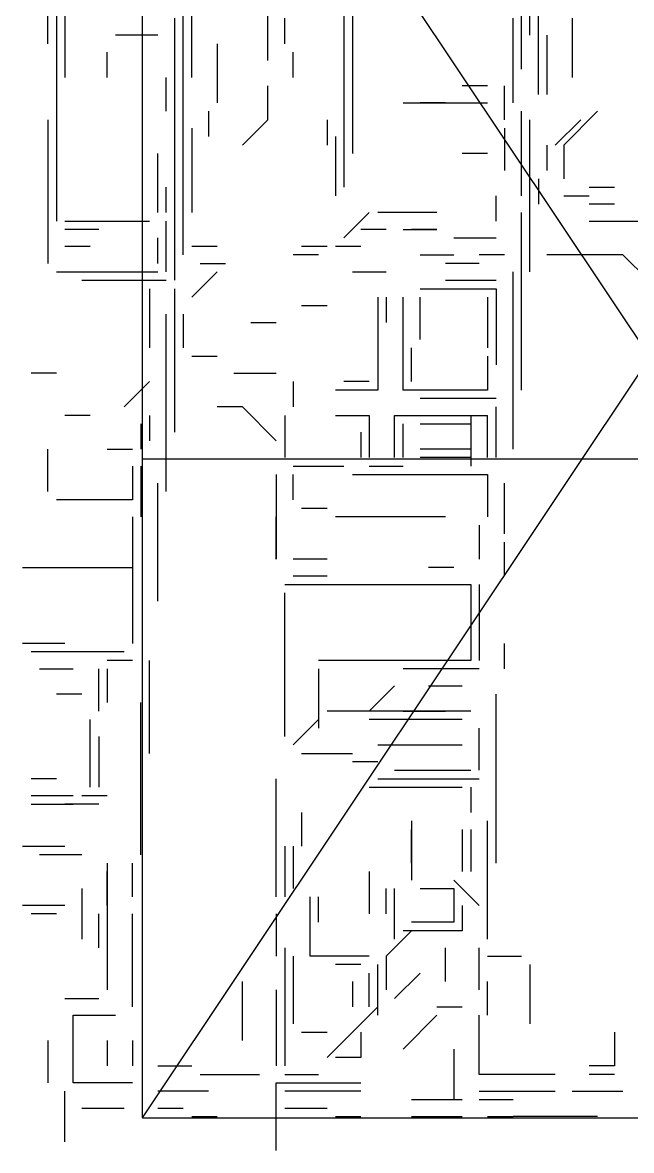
# Model space of a CAD drawing. Extents: x 34 to 168, y 38 to 138.
# Drawn here: x 49.63 to 61.63, y 54.35 to 76.6 of the extents above; entities that cross this region are included whole.
import ezdxf

# ---------------------------------------------------------------- set-up
doc = ezdxf.new("R2010")
doc.units = 0
doc.layers.add('STRUCTURE', color=1, linetype='CONTINUOUS')

msp = doc.modelspace()

# ---------------------------------------------------------------- linework, layer by layer
for p, q in [((59.8003, 76.3536), (59.8003, 79.0203)), ((50.1337, 76.187), (50.1337, 78.3536)), ((50.467, 78.187), (50.467, 76.5203)), ((50.467, 78.187), (50.467, 76.5203)), ((59.8003, 75.3536), (59.8003, 78.0203)), ((50.3003, 77.687), (50.3003, 74.8536)), ((50.467, 77.687), (50.467, 76.3536)), ((52.8003, 75.687), (52.8003, 77.687)), ((52.8003, 75.687), (52.8003, 77.687)), ((55.967, 77.687), (55.967, 74.5203)), ((55.967, 77.687), (55.967, 74.5203)), ((50.3003, 77.3536), (50.3003, 74.5203)), ((50.3003, 77.3536), (50.3003, 74.5203)), ((52.8003, 74.5203), (52.8003, 77.187)), ((59.6337, 76.3536), (59.6337, 77.0203)), ((59.6337, 76.3536), (59.6337, 77.0203)), ((50.3003, 76.8536), (50.3003, 74.187)), ((50.467, 76.8536), (50.467, 75.5203)), ((52.967, 75.5203), (52.967, 76.8536)), ((52.967, 75.5203), (52.967, 76.8536)), ((54.467, 75.8536), (54.467, 76.8536)), ((54.467, 75.8536), (54.467, 76.8536)), ((55.967, 76.8536), (55.967, 74.0203)), ((56.1337, 76.8536), (56.1337, 76.3536)), ((56.1337, 76.8536), (56.1337, 76.3536)), ((56.1337, 76.8536), (56.1337, 74.3536)), ((59.467, 75.687), (59.467, 76.8536)), ((50.3003, 76.687), (50.3003, 73.5203)), ((52.6337, 75.687), (52.6337, 76.687)), ((54.8003, 76.187), (54.8003, 76.687)), ((56.1337, 76.687), (56.1337, 74.0203)), ((59.3003, 75.5203), (59.3003, 76.687)), ((60.467, 76.687), (60.467, 75.5203)), ((50.3003, 76.3536), (50.3003, 73.3536)), ((50.3003, 76.3536), (50.3003, 73.3536)), ((52.3003, 76.3536), (51.467, 76.3536)), ((52.6337, 73.5203), (52.6337, 76.5203)), ((55.967, 76.5203), (55.967, 73.8536)), ((59.8003, 75.187), (59.8003, 76.5203)), ((59.8003, 75.187), (59.8003, 76.5203)), ((59.967, 76.3536), (59.967, 75.187)), ((59.967, 76.3536), (59.967, 75.187)), ((50.3003, 76.187), (50.3003, 72.687)), ((53.467, 76.187), (53.467, 75.0203)), ((53.467, 76.187), (53.467, 75.0203)), ((51.3003, 75.5203), (51.3003, 76.0203)), ((54.967, 75.5203), (54.967, 76.0203)), ((55.967, 75.687), (55.967, 73.3536)), ((55.967, 75.687), (55.967, 73.3536)), ((52.467, 74.8536), (52.467, 75.5203)), ((52.6337, 72.8536), (52.6337, 75.5203)), ((52.6337, 72.8536), (52.6337, 75.5203)), ((52.8003, 73.3536), (52.8003, 75.5203)), ((59.3003, 75.0203), (59.3003, 75.5203)), ((54.467, 74.687), (54.467, 75.3536)), ((54.467, 74.687), (54.467, 75.3536)), ((58.8003, 75.3536), (58.3003, 75.3536)), ((59.1337, 74.687), (59.1337, 75.3536)), ((57.1337, 75.0203), (58.8003, 75.0203)), ((57.967, 75.0203), (57.467, 75.0203)), ((58.3003, 75.0203), (58.8003, 75.0203)), ((50.3003, 74.8536), (50.3003, 72.8536)), ((53.3003, 74.8536), (53.3003, 74.3536)), ((53.3003, 74.8536), (53.3003, 74.3536)), ((59.467, 73.8536), (59.467, 74.8536)), ((60.967, 74.8536), (60.3003, 74.187)), ((60.967, 74.8536), (60.3003, 74.187)), ((50.1337, 74.687), (50.1337, 72.187)), ((53.967, 74.187), (54.467, 74.687)), ((53.967, 74.187), (54.467, 74.687)), ((55.6337, 74.687), (55.6337, 74.187)), ((59.467, 74.0203), (59.467, 74.687)), ((59.467, 74.0203), (59.467, 74.687)), ((59.6337, 73.8536), (59.6337, 74.687)), ((59.6337, 74.0203), (59.6337, 74.687)), ((59.6337, 74.0203), (59.6337, 74.687)), ((60.6337, 74.687), (60.1337, 74.187)), ((50.1337, 74.3536), (50.1337, 71.8536)), ((50.1337, 74.3536), (50.1337, 71.8536)), ((52.6337, 72.0203), (52.6337, 74.3536)), ((52.8003, 72.687), (52.8003, 74.5203)), ((52.8003, 72.687), (52.8003, 74.5203)), ((52.967, 74.5203), (52.967, 72.8536)), ((55.8003, 74.3536), (55.8003, 73.187)), ((55.8003, 74.3536), (55.8003, 73.187)), ((59.1337, 74.5203), (59.1337, 74.0203)), ((59.1337, 74.5203), (59.1337, 73.8536)), ((59.1337, 74.5203), (59.1337, 74.0203)), ((59.1337, 74.3536), (59.1337, 73.8536)), ((59.1337, 74.3536), (59.1337, 73.687)), ((59.1337, 74.3536), (59.1337, 73.8536)), ((59.6337, 71.687), (59.6337, 74.5203)), ((59.467, 73.3536), (59.467, 74.187)), ((59.967, 74.187), (59.967, 73.687)), ((60.3003, 74.187), (60.3003, 73.5203)), ((60.3003, 74.187), (60.3003, 73.687)), ((60.3003, 74.187), (60.3003, 73.5203)), ((50.1337, 74.0203), (50.1337, 71.8536)), ((52.3003, 72.8536), (52.3003, 74.0203)), ((52.8003, 72.0203), (52.8003, 74.0203)), ((58.8003, 74.0203), (58.3003, 74.0203)), ((55.8003, 73.8536), (55.8003, 73.187)), ((59.467, 73.3536), (59.467, 73.8536)), ((59.467, 73.3536), (59.467, 73.8536)), ((59.467, 73.187), (59.467, 73.687)), ((59.8003, 73.5203), (59.8003, 73.0203)), ((50.1337, 73.3536), (50.1337, 71.8536)), ((52.467, 72.8536), (52.467, 73.3536)), ((60.8003, 73.3536), (61.3003, 73.3536)), ((60.8003, 73.3536), (61.3003, 73.3536)), ((50.1337, 73.187), (50.1337, 71.8536)), ((50.1337, 73.187), (50.1337, 71.8536)), ((52.6337, 71.687), (52.6337, 73.187)), ((58.967, 72.687), (58.967, 73.187)), ((60.3003, 73.187), (60.8003, 73.187)), ((61.3003, 73.0203), (60.8003, 73.0203)), ((56.467, 72.8536), (55.967, 72.3536)), ((57.1337, 72.8536), (56.6337, 72.8536)), ((57.1337, 72.8536), (56.6337, 72.8536)), ((57.8003, 72.8536), (56.8003, 72.8536)), ((59.467, 69.3536), (59.467, 72.8536)), ((50.467, 72.687), (52.1337, 72.687)), ((50.8003, 72.687), (51.3003, 72.687)), ((52.467, 71.687), (52.467, 72.687)), ((52.467, 71.687), (52.467, 72.687)), ((59.467, 70.687), (59.467, 72.687)), ((59.467, 70.687), (59.467, 72.687)), ((60.8003, 72.687), (61.967, 72.687)), ((51.1337, 72.5203), (50.467, 72.5203)), ((52.3003, 71.8536), (52.3003, 72.3536)), ((52.467, 71.8536), (52.467, 72.5203)), ((52.6337, 71.5203), (52.6337, 72.5203)), ((52.6337, 71.5203), (52.6337, 72.5203)), ((56.8003, 72.5203), (56.3003, 72.5203)), ((57.1337, 72.5203), (57.8003, 72.5203)), ((57.8003, 72.5203), (57.3003, 72.5203)), ((57.8003, 72.5203), (57.3003, 72.5203)), ((58.1337, 72.3536), (58.6337, 72.3536)), ((58.467, 72.3536), (58.967, 72.3536)), ((59.467, 71.687), (59.467, 72.5203)), ((50.967, 72.187), (50.467, 72.187)), ((53.467, 72.187), (52.967, 72.187)), ((55.6337, 72.187), (55.1337, 72.187)), ((56.3003, 72.187), (55.8003, 72.187)), ((55.467, 72.0203), (54.967, 72.0203)), ((57.467, 72.0203), (57.967, 72.0203)), ((57.467, 72.0203), (57.967, 72.0203)), ((57.467, 72.0203), (57.967, 72.0203)), ((57.6337, 72.0203), (58.1337, 72.0203)), ((59.1337, 72.0203), (58.6337, 72.0203)), ((61.467, 72.0203), (59.967, 72.0203)), ((61.967, 71.5203), (61.467, 72.0203)), ((50.3003, 71.687), (51.8003, 71.687)), ((50.3003, 71.687), (50.8003, 71.687)), ((50.3003, 71.687), (51.6337, 71.687)), ((50.3003, 71.687), (51.6337, 71.687)), ((50.3003, 71.687), (51.8003, 71.687)), ((50.3003, 71.687), (52.3003, 71.687)), ((50.3003, 71.687), (52.1337, 71.687)), ((50.3003, 71.687), (50.8003, 71.687)), ((53.467, 71.687), (52.967, 71.187)), ((53.1337, 71.8536), (53.6337, 71.8536)), ((56.1337, 71.687), (56.8003, 71.687)), ((58.467, 71.8536), (57.967, 71.8536)), ((58.467, 71.8536), (57.967, 71.8536)), ((58.6337, 71.8536), (58.1337, 71.8536)), ((58.6337, 71.8536), (58.1337, 71.8536)), ((59.3003, 70.0203), (59.3003, 71.687)), ((50.8003, 71.5203), (52.3003, 71.5203)), ((50.967, 71.5203), (52.3003, 71.5203)), ((50.967, 71.5203), (52.3003, 71.5203)), ((51.8003, 71.5203), (52.467, 71.5203)), ((51.8003, 71.5203), (52.467, 71.5203)), ((57.967, 71.5203), (58.6337, 71.5203)), ((58.1337, 71.5203), (58.8003, 71.5203)), ((58.1337, 71.5203), (58.8003, 71.5203)), ((58.1337, 71.5203), (58.967, 71.5203)), ((58.1337, 71.5203), (58.967, 71.5203)), ((59.3003, 69.8536), (59.3003, 71.5203)), ((52.1337, 71.3536), (52.1337, 70.687)), ((52.6337, 68.5203), (52.6337, 71.3536)), ((57.467, 71.3536), (58.467, 71.3536)), ((57.8003, 71.3536), (58.967, 71.3536)), ((58.467, 71.3536), (58.967, 71.3536)), ((58.467, 71.3536), (58.967, 71.3536)), ((58.467, 71.3536), (58.967, 71.3536)), ((58.967, 71.3536), (58.967, 70.187)), ((58.967, 71.3536), (58.967, 70.0203)), ((58.967, 71.3536), (58.967, 69.8536)), ((58.967, 71.3536), (58.967, 70.0203)), ((58.967, 71.3536), (58.967, 70.0203)), ((55.1337, 71.0203), (55.6337, 71.0203)), ((55.1337, 71.0203), (55.6337, 71.0203)), ((55.1337, 71.0203), (55.6337, 71.0203)), ((56.6337, 71.187), (56.6337, 69.687)), ((56.6337, 71.187), (56.6337, 69.5203)), ((56.6337, 71.187), (56.6337, 69.5203)), ((56.6337, 71.0203), (56.6337, 69.3536)), ((56.6337, 71.0203), (56.6337, 69.5203)), ((56.6337, 71.0203), (56.6337, 69.5203)), ((56.6337, 71.0203), (56.6337, 69.3536)), ((56.6337, 71.0203), (56.6337, 69.3536)), ((56.6337, 71.0203), (56.6337, 69.3536)), ((56.8003, 71.187), (56.8003, 70.687)), ((57.1337, 69.3536), (57.1337, 71.187)), ((57.1337, 69.3536), (57.1337, 71.187)), ((57.1337, 69.3536), (57.1337, 71.187)), ((57.1337, 69.3536), (57.1337, 71.0203)), ((57.1337, 69.3536), (57.1337, 71.0203)), ((57.1337, 69.3536), (57.1337, 71.0203)), ((57.1337, 69.3536), (57.1337, 71.0203)), ((57.1337, 69.3536), (57.1337, 71.0203)), ((57.1337, 69.3536), (57.1337, 71.0203)), ((57.1337, 69.3536), (57.1337, 71.0203)), ((57.467, 70.3536), (57.467, 71.187)), ((58.8003, 71.187), (58.8003, 70.187)), ((52.467, 69.3536), (52.467, 70.8536)), ((52.467, 69.3536), (52.467, 70.8536)), ((52.8003, 70.8536), (52.8003, 70.187)), ((52.1337, 70.687), (52.1337, 70.187)), ((52.467, 67.3536), (52.467, 70.687)), ((52.467, 69.3536), (52.467, 70.687)), ((54.1337, 70.687), (54.6337, 70.687)), ((54.1337, 70.687), (54.6337, 70.687)), ((56.6337, 70.5203), (56.6337, 69.3536)), ((57.3003, 69.5203), (57.3003, 70.187)), ((52.967, 70.0203), (53.467, 70.0203)), ((58.8003, 70.0203), (58.8003, 69.3536)), ((50.3003, 69.687), (49.8003, 69.687)), ((53.8003, 69.687), (54.6337, 69.687)), ((58.8003, 69.8536), (58.8003, 69.3536)), ((58.8003, 69.8536), (58.8003, 69.3536)), ((59.3003, 68.187), (59.3003, 69.8536)), ((59.3003, 68.187), (59.3003, 69.8536)), ((52.1337, 69.5203), (51.6337, 69.0203)), ((54.967, 69.5203), (54.967, 69.0203)), ((56.467, 69.5203), (55.967, 69.5203)), ((59.3003, 68.8536), (59.3003, 69.5203)), ((56.6337, 69.3536), (55.8003, 69.3536)), ((56.467, 69.3536), (55.8003, 69.3536)), ((56.467, 69.3536), (55.8003, 69.3536)), ((56.6337, 69.3536), (55.8003, 69.3536)), ((56.6337, 69.3536), (55.8003, 69.3536)), ((56.6337, 69.3536), (55.8003, 69.3536)), ((56.6337, 69.3536), (55.967, 69.3536)), ((58.8003, 69.3536), (57.1337, 69.3536)), ((57.8003, 69.3536), (57.1337, 69.3536)), ((58.1337, 69.3536), (57.1337, 69.3536)), ((57.967, 69.3536), (57.1337, 69.3536)), ((57.967, 69.3536), (57.1337, 69.3536)), ((57.8003, 69.3536), (57.1337, 69.3536)), ((57.6337, 69.3536), (57.1337, 69.3536)), ((58.1337, 69.3536), (57.1337, 69.3536)), ((58.6337, 69.3536), (57.467, 69.3536)), ((53.967, 69.0203), (53.467, 69.0203)), ((54.6337, 68.3536), (53.967, 69.0203)), ((58.8003, 69.187), (57.467, 69.187)), ((58.8003, 69.187), (57.6337, 69.187)), ((58.6337, 69.187), (57.8003, 69.187)), ((58.8003, 69.187), (57.8003, 69.187)), ((58.8003, 69.187), (57.967, 69.187)), ((58.8003, 69.187), (57.967, 69.187)), ((58.967, 69.187), (58.1337, 69.187)), ((58.967, 68.0203), (58.967, 69.0203)), ((58.967, 68.0203), (58.967, 69.0203)), ((50.967, 68.8536), (50.467, 68.8536)), ((52.1337, 68.8536), (52.1337, 68.3536)), ((52.1337, 68.8536), (52.1337, 68.3536)), ((54.8003, 68.8536), (54.8003, 68.0203)), ((55.8003, 68.8536), (56.467, 68.8536)), ((55.8003, 68.8536), (56.3003, 68.8536)), ((55.8003, 68.8536), (56.3003, 68.8536)), ((55.8003, 68.8536), (56.467, 68.8536)), ((55.8003, 68.8536), (56.467, 68.8536)), ((55.8003, 68.8536), (56.3003, 68.8536)), ((55.967, 68.8536), (56.467, 68.8536)), ((55.967, 68.8536), (56.467, 68.8536)), ((55.967, 68.8536), (56.467, 68.8536)), ((56.467, 68.8536), (56.467, 68.3536)), ((56.467, 68.8536), (56.467, 68.0203)), ((56.467, 68.8536), (56.467, 68.3536)), ((56.467, 68.8536), (56.467, 68.3536)), ((56.467, 68.8536), (56.467, 68.0203)), ((56.467, 68.8536), (56.467, 68.0203)), ((56.967, 68.8536), (58.467, 68.8536)), ((56.967, 68.0203), (56.967, 68.8536)), ((56.967, 68.8536), (58.8003, 68.8536)), ((56.967, 68.8536), (58.467, 68.8536)), ((56.967, 68.8536), (58.467, 68.8536)), ((56.967, 68.8536), (58.467, 68.8536)), ((56.967, 68.8536), (58.467, 68.8536)), ((57.1337, 68.8536), (57.8003, 68.8536)), ((57.1337, 68.8536), (58.467, 68.8536)), ((57.1337, 68.8536), (58.467, 68.8536)), ((57.1337, 68.8536), (58.467, 68.8536)), ((57.8003, 68.8536), (58.6337, 68.8536)), ((58.467, 68.8536), (58.467, 67.8536)), ((58.467, 68.8536), (58.467, 68.0203)), ((58.467, 68.8536), (58.467, 68.0203)), ((58.467, 68.8536), (58.467, 68.0203)), ((58.467, 68.8536), (58.467, 67.8536)), ((58.467, 68.8536), (58.467, 67.8536)), ((58.467, 68.8536), (58.467, 68.0203)), ((58.467, 68.8536), (58.467, 68.0203)), ((58.8003, 68.0203), (58.8003, 68.8536)), ((58.967, 68.0203), (58.967, 68.8536)), ((51.967, 68.687), (51.967, 68.187)), ((57.1337, 68.187), (57.1337, 68.687)), ((57.1337, 68.0203), (57.1337, 68.687)), ((57.1337, 68.187), (57.1337, 68.687)), ((57.1337, 68.187), (57.1337, 68.687)), ((57.1337, 68.0203), (57.1337, 68.687)), ((57.1337, 68.0203), (57.1337, 68.687)), ((57.1337, 68.0203), (57.1337, 68.687)), ((57.1337, 68.0203), (57.1337, 68.687)), ((57.1337, 68.187), (57.1337, 68.687)), ((57.467, 68.687), (58.467, 68.687)), ((57.967, 68.687), (58.467, 68.687)), ((58.467, 68.687), (58.467, 68.187)), ((58.467, 68.687), (58.467, 68.0203)), ((56.3003, 68.5203), (56.3003, 68.0203)), ((50.1337, 67.3536), (50.1337, 68.187)), ((51.3003, 68.187), (51.8003, 68.187)), ((58.467, 68.187), (57.467, 68.187)), ((58.467, 68.0203), (57.467, 68.0203)), ((58.467, 68.0203), (57.467, 68.0203)), ((58.467, 68.0203), (57.467, 68.0203)), ((58.467, 68.0203), (57.6337, 68.0203)), ((58.467, 68.0203), (57.6337, 68.0203)), ((51.8003, 67.8536), (51.8003, 67.187)), ((51.967, 67.8536), (51.967, 67.0203)), ((51.967, 67.687), (51.967, 66.8536)), ((51.967, 67.687), (51.967, 66.8536)), ((54.6337, 67.687), (54.6337, 66.0203)), ((54.967, 67.8536), (55.967, 67.8536)), ((54.967, 67.187), (54.967, 67.687)), ((56.1337, 67.687), (58.6337, 67.687)), ((56.467, 67.8536), (56.967, 67.8536)), ((56.467, 67.8536), (56.967, 67.8536)), ((56.467, 67.8536), (56.967, 67.8536)), ((56.467, 67.8536), (57.1337, 67.8536)), ((56.467, 67.8536), (56.967, 67.8536)), ((56.467, 67.8536), (56.967, 67.8536)), ((56.467, 67.8536), (56.967, 67.8536)), ((57.1337, 67.687), (58.8003, 67.687)), ((57.1337, 67.687), (58.8003, 67.687)), ((57.1337, 67.687), (58.8003, 67.687)), ((57.3003, 67.687), (58.6337, 67.687)), ((57.6337, 67.687), (58.6337, 67.687)), ((58.8003, 67.687), (58.8003, 67.187)), ((52.3003, 66.8536), (52.3003, 67.5203)), ((52.3003, 66.8536), (52.3003, 67.5203)), ((59.1337, 66.5203), (59.1337, 67.5203)), ((59.1337, 66.5203), (59.1337, 67.5203)), ((58.8003, 67.3536), (58.8003, 66.8536)), ((58.8003, 67.3536), (58.8003, 66.8536)), ((51.8003, 67.187), (50.3003, 67.187)), ((52.3003, 65.187), (52.3003, 67.187)), ((55.6337, 67.0203), (55.1337, 67.0203)), ((51.8003, 66.8536), (51.8003, 65.8536)), ((54.6337, 66.0203), (54.6337, 66.8536)), ((57.967, 66.8536), (55.8003, 66.8536)), ((58.6337, 66.687), (58.6337, 66.0203)), ((59.1337, 65.687), (59.1337, 66.3536)), ((55.6337, 66.0203), (54.967, 66.0203)), ((49.6337, 65.8536), (51.8003, 65.8536)), ((51.8003, 65.8536), (51.8003, 64.3536)), ((54.967, 65.687), (55.6337, 65.687)), ((58.1337, 65.8536), (57.6337, 65.8536)), ((54.8003, 65.5203), (58.467, 65.5203)), ((57.6337, 65.5203), (58.1337, 65.5203)), ((58.467, 65.5203), (58.467, 64.0203)), ((58.6337, 65.5203), (58.6337, 64.0203)), ((54.8003, 62.5203), (54.8003, 65.3536)), ((50.467, 64.3536), (49.6337, 64.3536)), ((59.1337, 63.8536), (59.1337, 64.3536)), ((51.467, 64.187), (49.8003, 64.187)), ((50.967, 64.187), (49.8003, 64.187)), ((50.967, 64.187), (49.8003, 64.187)), ((50.6337, 64.187), (49.8003, 64.187)), ((50.967, 64.187), (49.8003, 64.187)), ((50.467, 64.187), (49.967, 64.187)), ((50.467, 64.187), (49.967, 64.187)), ((51.6337, 64.187), (50.6337, 64.187)), ((51.8003, 64.0203), (51.3003, 64.0203)), ((51.8003, 64.0203), (51.3003, 64.0203)), ((52.1337, 62.187), (52.1337, 64.0203)), ((58.467, 64.0203), (55.467, 64.0203)), ((56.8003, 64.0203), (55.6337, 64.0203)), ((56.6337, 64.0203), (55.6337, 64.0203)), ((56.6337, 64.0203), (55.6337, 64.0203)), ((49.967, 63.8536), (50.467, 63.8536)), ((49.967, 63.8536), (50.467, 63.8536)), ((50.1337, 63.8536), (50.6337, 63.8536)), ((51.1337, 63.0203), (51.1337, 63.8536)), ((51.3003, 63.8536), (51.3003, 63.187)), ((55.467, 63.8536), (55.467, 62.8536)), ((55.467, 63.8536), (55.467, 62.8536)), ((55.467, 63.8536), (55.467, 62.8536)), ((55.467, 63.687), (55.467, 62.8536)), ((58.467, 63.8536), (57.1337, 63.8536)), ((58.6337, 63.8536), (57.467, 63.8536)), ((58.6337, 63.8536), (57.467, 63.8536)), ((58.6337, 63.8536), (57.6337, 63.8536)), ((58.3003, 63.8536), (57.6337, 63.8536)), ((58.3003, 63.8536), (57.8003, 63.8536)), ((58.3003, 63.8536), (57.8003, 63.8536)), ((55.467, 63.5203), (55.467, 62.8536)), ((56.967, 63.5203), (56.467, 63.0203)), ((56.967, 63.5203), (56.467, 63.0203)), ((57.6337, 63.5203), (58.1337, 63.5203)), ((57.8003, 63.5203), (58.3003, 63.5203)), ((57.8003, 63.5203), (58.3003, 63.5203)), ((50.8003, 63.3536), (50.3003, 63.3536)), ((58.967, 61.0203), (58.967, 63.3536)), ((58.967, 61.0203), (58.967, 63.3536)), ((51.967, 60.8536), (51.967, 63.187)), ((51.967, 60.8536), (51.967, 63.187)), ((55.467, 63.187), (55.467, 62.687)), ((58.467, 63.0203), (55.6337, 63.0203)), ((58.467, 63.0203), (55.6337, 63.0203)), ((56.467, 63.0203), (55.8003, 63.0203)), ((56.6337, 63.0203), (55.8003, 63.0203)), ((58.467, 63.0203), (55.967, 63.0203)), ((58.467, 63.0203), (55.967, 63.0203)), ((57.967, 63.0203), (56.967, 63.0203)), ((58.3003, 63.0203), (56.967, 63.0203)), ((58.3003, 63.0203), (57.1337, 63.0203)), ((57.1337, 63.0203), (57.967, 63.0203)), ((50.967, 61.687), (50.967, 62.8536)), ((55.467, 62.8536), (54.967, 62.3536)), ((58.3003, 62.8536), (56.467, 62.8536)), ((58.6337, 62.0203), (58.6337, 62.687)), ((58.6337, 62.187), (58.6337, 62.687)), ((51.1337, 62.5203), (51.1337, 61.5203)), ((51.1337, 62.5203), (51.1337, 61.5203)), ((56.6337, 62.3536), (58.3003, 62.3536)), ((58.6337, 62.0203), (58.6337, 62.5203)), ((58.6337, 62.0203), (58.6337, 62.5203)), ((58.6337, 61.8536), (58.6337, 62.3536)), ((50.967, 61.5203), (50.967, 62.187)), ((50.967, 61.5203), (50.967, 62.187)), ((55.1337, 62.187), (55.967, 62.187)), ((55.1337, 62.187), (55.967, 62.187)), ((55.3003, 62.187), (55.967, 62.187)), ((55.3003, 62.187), (56.1337, 62.187)), ((55.3003, 62.187), (56.1337, 62.187)), ((55.3003, 62.187), (55.967, 62.187)), ((51.967, 60.187), (51.967, 62.0203)), ((56.6337, 62.0203), (56.1337, 62.0203)), ((58.967, 60.0203), (58.967, 62.0203)), ((50.3003, 61.687), (49.8003, 61.687)), ((54.6337, 59.3536), (54.6337, 61.687)), ((56.6337, 61.687), (58.3003, 61.687)), ((56.8003, 61.687), (58.3003, 61.687)), ((56.8003, 61.687), (58.3003, 61.687)), ((56.967, 61.8536), (58.467, 61.8536)), ((56.967, 61.8536), (58.3003, 61.8536)), ((56.967, 61.8536), (58.467, 61.8536)), ((56.967, 61.8536), (58.467, 61.8536)), ((56.967, 61.8536), (58.3003, 61.8536)), ((57.1337, 61.8536), (57.8003, 61.8536)), ((57.8003, 61.687), (58.6337, 61.687)), ((56.467, 61.5203), (58.3003, 61.5203)), ((58.467, 61.5203), (58.467, 61.0203)), ((58.467, 61.5203), (58.467, 61.0203)), ((49.8003, 61.3536), (50.3003, 61.3536)), ((50.1337, 61.3536), (50.6337, 61.3536)), ((50.8003, 61.3536), (51.3003, 61.3536)), ((49.8003, 61.187), (50.3003, 61.187)), ((49.8003, 61.187), (50.3003, 61.187)), ((50.1337, 61.187), (50.6337, 61.187)), ((51.1337, 61.187), (50.467, 61.187)), ((55.1337, 61.0203), (55.1337, 60.5203)), ((55.1337, 61.0203), (55.1337, 60.3536)), ((55.1337, 61.0203), (55.1337, 60.3536)), ((57.3003, 60.8536), (57.3003, 59.687)), ((58.8003, 59.3536), (58.8003, 60.8536)), ((58.8003, 59.3536), (58.8003, 60.8536)), ((57.3003, 60.0203), (57.3003, 60.687)), ((58.3003, 60.687), (58.3003, 59.8536)), ((58.467, 60.687), (58.467, 59.8536)), ((58.467, 60.687), (58.467, 59.8536)), ((49.6337, 60.3536), (50.467, 60.3536)), ((54.8003, 60.3536), (54.8003, 59.3536)), ((54.967, 60.3536), (54.967, 59.687)), ((50.8003, 60.187), (49.967, 60.187)), ((54.967, 60.187), (54.967, 59.5203)), ((54.967, 60.187), (54.967, 59.5203)), ((54.967, 60.187), (54.967, 59.5203)), ((51.3003, 60.0203), (51.3003, 57.5203)), ((51.3003, 59.187), (51.3003, 59.8536)), ((51.8003, 59.3536), (51.8003, 60.0203)), ((56.467, 59.8536), (56.467, 59.0203)), ((58.8003, 58.5203), (58.8003, 59.8536)), ((56.467, 59.687), (56.467, 59.0203)), ((58.1337, 59.687), (58.6337, 59.187)), ((58.1337, 59.687), (58.6337, 59.187)), ((50.8003, 59.5203), (50.8003, 58.8536)), ((56.8003, 59.0203), (56.8003, 59.5203)), ((56.967, 58.5203), (56.967, 59.5203)), ((57.467, 59.5203), (58.1337, 59.5203)), ((58.1337, 59.5203), (58.1337, 58.8536)), ((50.467, 59.187), (49.6337, 59.187)), ((55.3003, 58.8536), (55.3003, 59.3536)), ((55.3003, 58.187), (55.3003, 59.187)), ((55.3003, 58.187), (55.3003, 59.187)), ((55.3003, 58.187), (55.3003, 59.187)), ((55.467, 58.8536), (55.467, 59.3536)), ((58.3003, 59.187), (58.3003, 58.687)), ((50.3003, 59.0203), (49.8003, 59.0203)), ((50.3003, 59.0203), (49.8003, 59.0203)), ((50.8003, 59.0203), (50.8003, 58.5203)), ((50.8003, 59.0203), (50.8003, 58.5203)), ((51.1337, 58.3536), (51.1337, 59.0203)), ((51.3003, 59.0203), (51.3003, 58.0203)), ((51.3003, 59.0203), (51.3003, 58.5203)), ((51.3003, 59.0203), (51.3003, 58.0203)), ((51.8003, 57.187), (51.8003, 59.0203)), ((54.6337, 59.0203), (54.6337, 58.187)), ((54.6337, 58.8536), (54.6337, 58.187)), ((54.6337, 58.8536), (54.6337, 58.3536)), ((54.6337, 58.8536), (54.6337, 58.187)), ((58.1337, 58.8536), (57.3003, 58.8536)), ((57.3003, 58.687), (56.8003, 58.187)), ((57.3003, 58.687), (56.8003, 58.187)), ((57.3003, 58.687), (56.8003, 58.187)), ((57.3003, 58.687), (56.8003, 58.187)), ((57.3003, 58.687), (56.8003, 58.187)), ((57.3003, 58.687), (56.8003, 58.187)), ((57.3003, 58.687), (56.8003, 58.187)), ((57.3003, 58.687), (56.8003, 58.187)), ((58.3003, 58.687), (57.1337, 58.687)), ((57.967, 58.687), (57.3003, 58.687)), ((58.3003, 58.687), (57.3003, 58.687)), ((58.1337, 58.687), (57.3003, 58.687)), ((58.1337, 58.687), (57.3003, 58.687)), ((58.1337, 58.687), (57.3003, 58.687)), ((57.967, 58.687), (57.3003, 58.687)), ((57.967, 58.687), (57.3003, 58.687)), ((57.967, 58.687), (57.3003, 58.687)), ((58.3003, 58.687), (57.3003, 58.687)), ((54.8003, 58.3536), (54.8003, 57.5203)), ((54.8003, 58.3536), (54.8003, 56.0203)), ((54.8003, 58.3536), (54.8003, 57.5203)), ((57.967, 57.8536), (57.967, 58.3536)), ((57.967, 57.687), (57.967, 58.3536)), ((57.967, 57.8536), (57.967, 58.3536)), ((58.6337, 57.5203), (58.6337, 58.3536)), ((58.6337, 57.5203), (58.6337, 58.3536)), ((54.8003, 58.187), (54.8003, 57.5203)), ((54.967, 58.187), (54.967, 57.687)), ((56.467, 58.187), (55.3003, 58.187)), ((55.8003, 58.187), (55.3003, 58.187)), ((56.467, 58.187), (55.3003, 58.187)), ((56.467, 58.187), (55.3003, 58.187)), ((55.967, 58.187), (55.3003, 58.187)), ((55.8003, 58.187), (55.3003, 58.187)), ((56.467, 58.187), (55.3003, 58.187)), ((56.467, 58.187), (55.467, 58.187)), ((56.8003, 58.187), (56.8003, 57.5203)), ((56.8003, 58.187), (56.8003, 57.5203)), ((56.8003, 58.187), (56.8003, 57.5203)), ((56.8003, 58.187), (56.8003, 57.5203)), ((56.8003, 58.187), (56.8003, 57.5203)), ((56.8003, 58.187), (56.8003, 57.5203)), ((56.8003, 58.187), (56.8003, 57.5203)), ((56.8003, 58.187), (56.8003, 57.687)), ((56.8003, 58.187), (56.8003, 57.5203)), ((58.8003, 58.187), (59.467, 58.187)), ((56.3003, 58.0203), (55.8003, 58.0203)), ((56.3003, 58.0203), (55.8003, 58.0203)), ((56.467, 57.187), (56.467, 57.8536)), ((56.467, 57.187), (56.467, 57.8536)), ((56.467, 57.187), (56.467, 57.8536)), ((56.6337, 57.0203), (56.6337, 58.0203)), ((56.6337, 57.187), (56.6337, 58.0203)), ((56.6337, 57.187), (56.6337, 58.0203)), ((56.6337, 57.187), (56.6337, 58.0203)), ((56.967, 57.3536), (57.467, 57.8536)), ((56.967, 57.3536), (57.467, 57.8536)), ((56.967, 57.3536), (57.467, 57.8536)), ((58.6337, 57.5203), (58.6337, 58.0203)), ((59.6337, 58.0203), (59.6337, 56.8536)), ((53.967, 56.5203), (53.967, 57.687)), ((54.967, 57.687), (54.967, 56.8536)), ((56.1337, 57.687), (56.1337, 57.187)), ((56.467, 57.187), (56.467, 57.687)), ((58.8003, 57.0203), (58.8003, 57.687)), ((54.6337, 57.5203), (54.6337, 56.8536)), ((54.6337, 57.5203), (54.6337, 56.8536)), ((50.467, 57.3536), (51.1337, 57.3536)), ((54.967, 57.3536), (54.967, 56.8536)), ((54.967, 57.3536), (54.967, 56.8536)), ((55.6337, 56.187), (56.6337, 57.187)), ((55.6337, 56.187), (56.6337, 57.187)), ((55.6337, 56.187), (56.6337, 57.187)), ((55.6337, 56.187), (56.6337, 57.187)), ((57.8003, 57.187), (58.3003, 57.187)), ((50.6337, 55.687), (50.6337, 57.0203)), ((50.6337, 57.0203), (51.467, 57.0203)), ((54.6337, 57.0203), (54.6337, 56.0203)), ((54.8003, 57.0203), (54.8003, 56.0203)), ((57.1337, 56.3536), (57.8003, 57.0203)), ((58.6337, 56.187), (58.6337, 57.0203)), ((55.6337, 56.187), (56.3003, 56.8536)), ((58.6337, 55.8536), (58.6337, 56.8536)), ((50.1337, 56.5203), (50.1337, 55.687)), ((51.3003, 56.5203), (51.3003, 56.0203)), ((51.8003, 56.5203), (51.8003, 56.0203)), ((55.1337, 56.687), (55.6337, 56.687)), ((56.3003, 56.687), (56.3003, 56.187)), ((61.3003, 56.687), (61.3003, 56.0203)), ((58.1337, 56.3536), (58.1337, 55.3536)), ((56.3003, 56.187), (55.8003, 56.187)), ((52.3003, 56.0203), (52.967, 56.0203)), ((53.1337, 55.8536), (54.3003, 55.8536)), ((54.8003, 55.8536), (55.3003, 55.8536)), ((54.8003, 55.8536), (55.3003, 55.8536)), ((54.8003, 55.8536), (55.3003, 55.8536)), ((54.967, 55.8536), (55.467, 55.8536)), ((60.1337, 55.8536), (58.6337, 55.8536)), ((61.3003, 56.0203), (60.8003, 56.0203)), ((61.3003, 55.8536), (60.8003, 55.8536)), ((51.8003, 55.687), (50.6337, 55.687)), ((54.6337, 54.3536), (54.6337, 55.687)), ((54.6337, 55.687), (56.3003, 55.687)), ((50.467, 54.5203), (50.467, 55.5203)), ((53.3003, 55.5203), (52.3003, 55.5203)), ((56.3003, 55.5203), (54.8003, 55.5203)), ((55.6337, 55.5203), (54.8003, 55.5203)), ((55.467, 55.5203), (54.8003, 55.5203)), ((55.467, 55.5203), (54.8003, 55.5203)), ((58.6337, 55.5203), (60.1337, 55.5203)), ((60.467, 55.5203), (61.467, 55.5203)), ((60.8003, 55.5203), (61.3003, 55.5203)), ((50.8003, 55.187), (51.6337, 55.187)), ((52.3003, 55.187), (52.8003, 55.187)), ((54.8003, 55.187), (55.6337, 55.187)), ((54.8003, 55.187), (55.467, 55.187)), ((54.8003, 55.187), (55.467, 55.187)), ((58.1337, 55.3536), (57.3003, 55.3536)), ((58.3003, 55.3536), (57.467, 55.3536)), ((58.3003, 55.3536), (57.467, 55.3536)), ((58.1337, 55.3536), (57.467, 55.3536)), ((58.3003, 55.3536), (57.467, 55.3536)), ((59.3003, 55.3536), (58.6337, 55.3536)), ((59.3003, 55.3536), (58.8003, 55.3536)), ((52.967, 55.0203), (53.467, 55.0203)), ((55.8003, 55.0203), (56.3003, 55.0203)), ((57.3003, 55.0203), (57.8003, 55.0203)), ((57.467, 55.0203), (58.3003, 55.0203)), ((57.467, 55.0203), (58.3003, 55.0203)), ((57.467, 55.0203), (58.1337, 55.0203)), ((57.467, 55.0203), (58.3003, 55.0203)), ((58.8003, 55.0203), (59.3003, 55.0203)), ((60.967, 55.0203), (59.3003, 55.0203)), ((60.467, 55.0203), (59.6337, 55.0203)), ((60.467, 55.0203), (59.8003, 55.0203)), ((60.467, 55.0203), (59.8003, 55.0203)), ((60.467, 55.0203), (59.967, 55.0203))]:
    msp.add_line(p, q)
at = {"layer": 'STRUCTURE', "color": 1}
for p, q in [((52, 55), (52, 120)), ((52, 55), (72, 85)), ((72, 55), (52, 85)), ((52, 68), (130, 68)), ((52, 55), (130, 55))]:
    msp.add_line(p, q, dxfattribs=at)

doc.saveas('drawing.dxf')
